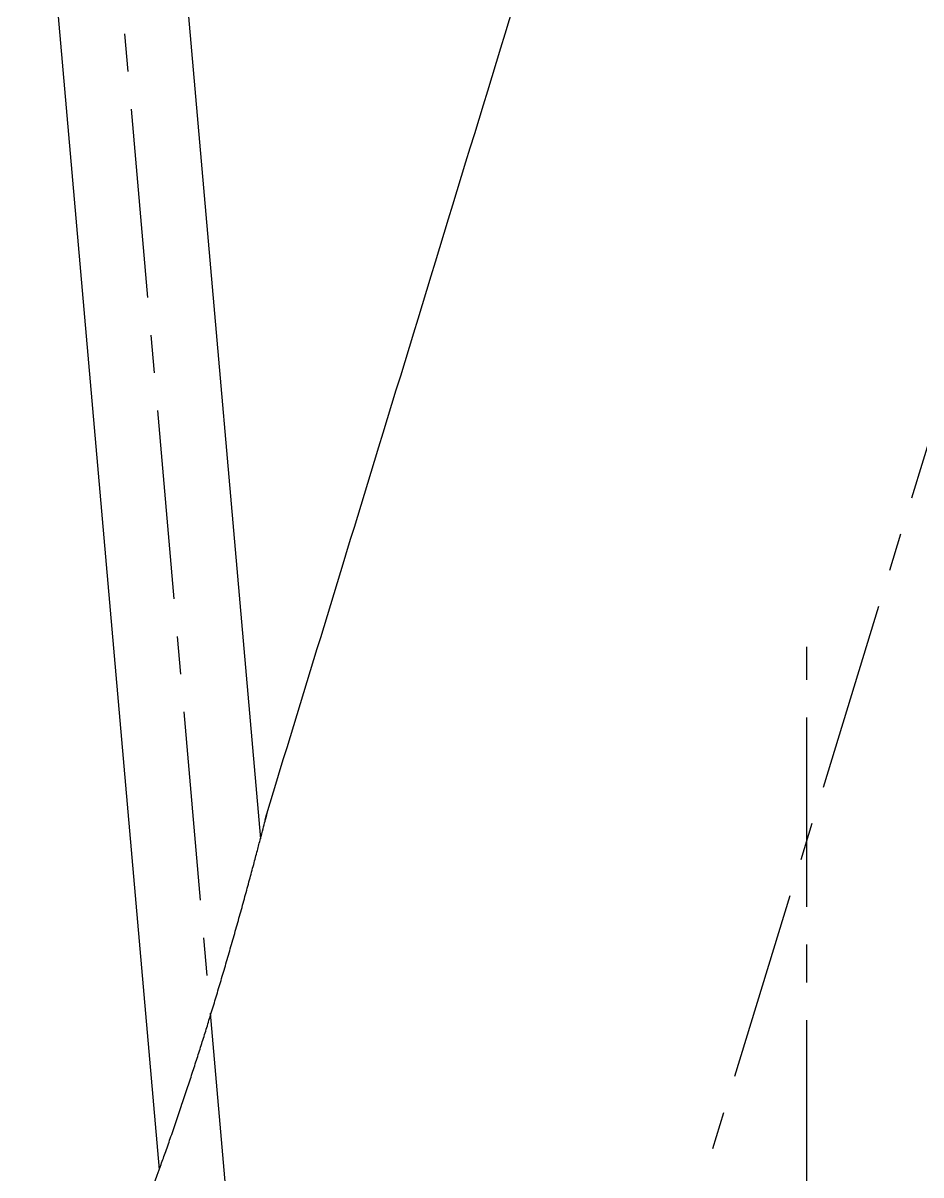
# Model space of a CAD drawing. Extents: x 2371 to 2965, y -1245 to -825.
# Drawn here: x 2486.9 to 2528.4, y -1038.5 to -985.2 of the extents above; entities that cross this region are included whole.
import ezdxf

# ---------------------------------------------------------------- set-up
doc = ezdxf.new("R2010")
doc.units = 0
doc.header["$LTSCALE"] = 7
doc.header["$MEASUREMENT"] = 0
doc.linetypes.add('CENTER', pattern=[2, 1.25, -0.25, 0.25, -0.25])
doc.layers.get('0').update_dxf_attribs({"color": 2, "linetype": 'CONTINUOUS'})
doc.layers.add('CL', color=1, linetype='CENTER')
doc.layers.add('DWG', color=7, linetype='CONTINUOUS')

msp = doc.modelspace()

# ---------------------------------------------------------------- linework, layer by layer
at = {"color": 7, "linetype": 'Continuous'}
for p, q in [((2492.873, -965.752), (2497.876, -1022.938)), ((2486.896, -966.275), (2493.193, -1038.248))]:
    msp.add_line(p, q, dxfattribs=at)
at = {"layer": 'CL'}
for p, q in [((2515.727, -1047.32), (2548.657, -939.612)), ((2510.972, -1207.093), (2488.486, -950.075)), ((2523.153, -1096.084), (2523.153, -1014.057))]:
    msp.add_line(p, q, dxfattribs=at)
at = {"layer": 'DWG'}
msp.add_line((2498.172, -1021.777), (2498.171, -1021.781), dxfattribs=at)
for points in [[(2498.17, -1021.78), (2503.154, -1005.467), (2509.596, -984.366)], [(2495.573, -1031.09), (2495.8, -1030.345), (2496.025, -1029.592), (2496.253, -1028.819), (2496.483, -1028.025), (2496.713, -1027.22), (2496.94, -1026.412), (2497.161, -1025.613), (2497.371, -1024.841), (2497.564, -1024.125), (2497.733, -1023.486), (2497.877, -1022.934), (2497.997, -1022.472), (2498.087, -1022.118), (2498.147, -1021.879), (2498.172, -1021.777)], [(2498.17, -1021.781), (2498.151, -1021.85), (2498.091, -1022.079)], [(2492.885, -1039.079), (2492.967, -1038.861), (2493.1, -1038.501), (2493.278, -1038.013), (2493.494, -1037.41), (2493.738, -1036.715), (2493.995, -1035.972), (2494.247, -1035.227), (2494.49, -1034.498), (2494.723, -1033.786), (2494.946, -1033.093), (2495.161, -1032.419), (2495.369, -1031.754), (2495.573, -1031.09)]]:
    msp.add_spline(points, degree=3, dxfattribs=at)

doc.saveas('drawing.dxf')
